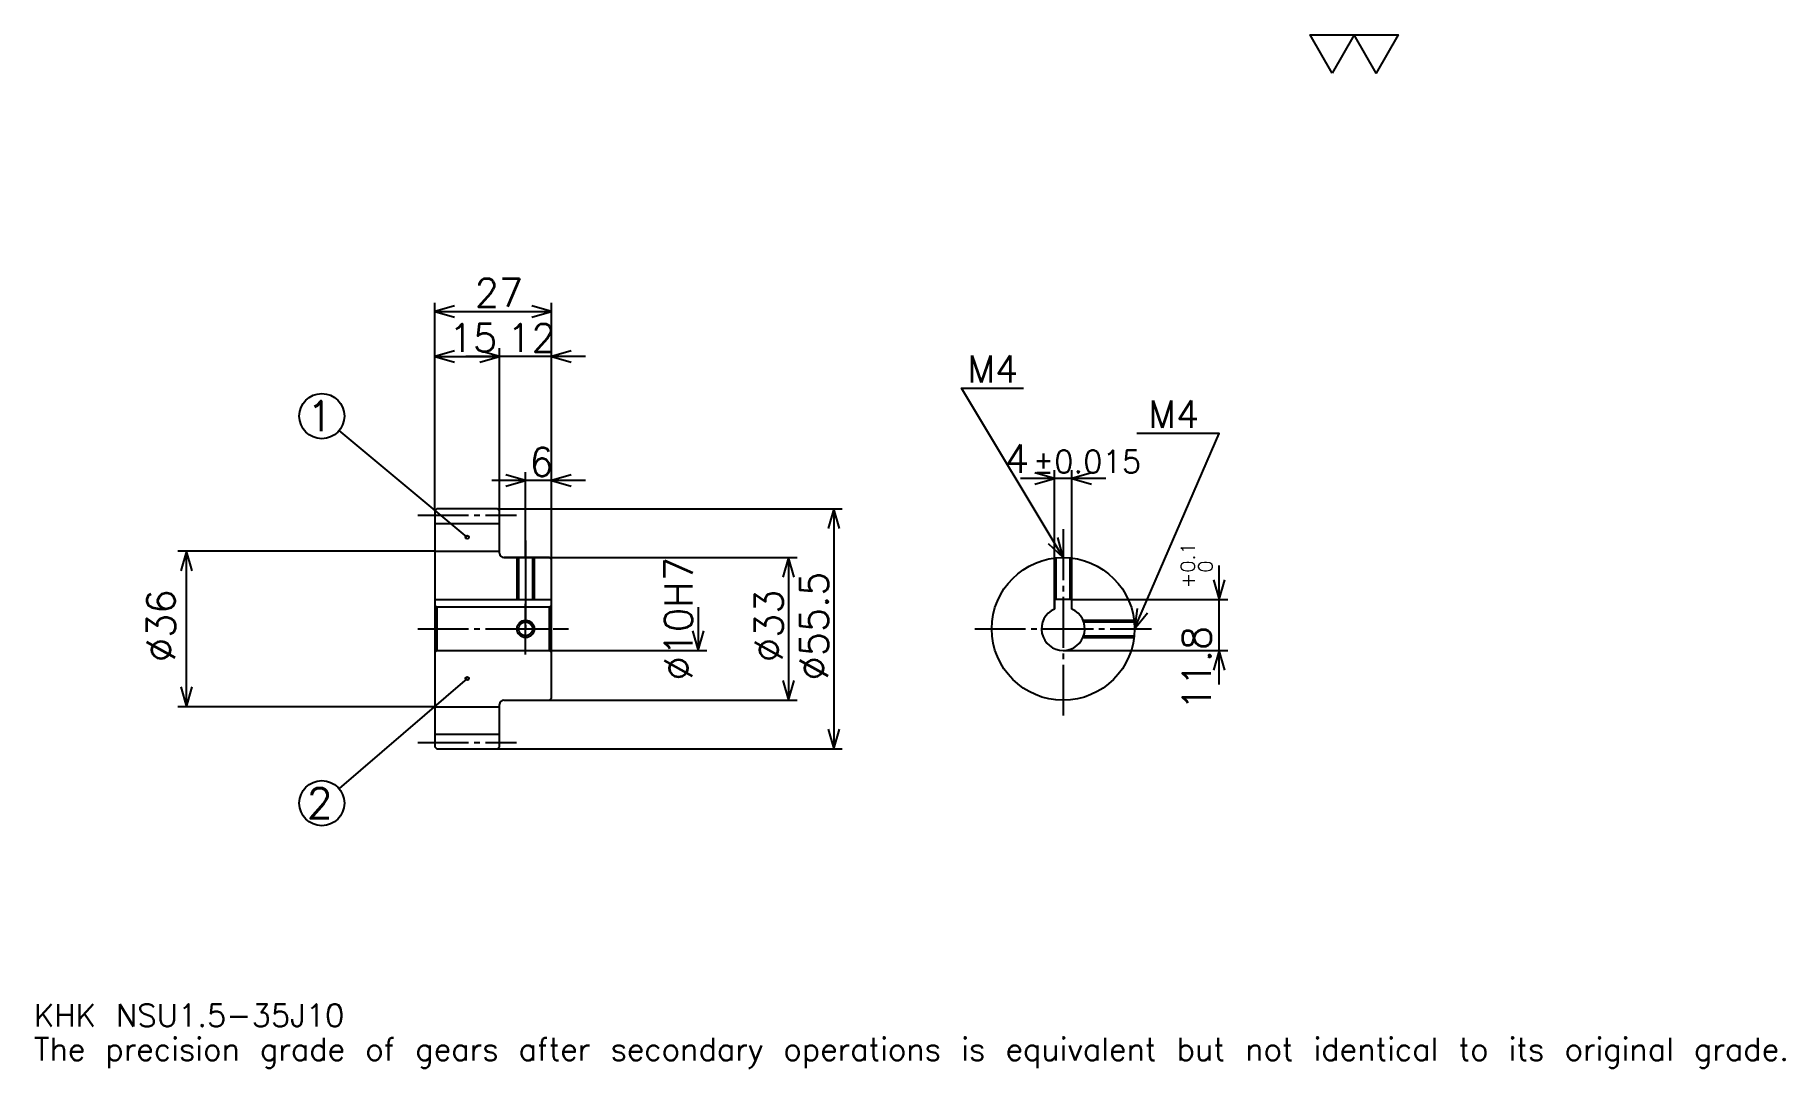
# Model space of a CAD drawing. Extents: x 13 to 418, y 5 to 244.
import ezdxf

# ---------------------------------------------------------------- set-up
doc = ezdxf.new("R2010")
doc.units = 0
doc.linetypes.add('DASHDOT', pattern=[15.652174, 11.73913, -1.304348, 1.304348, -1.304348])
doc.layers.get('0').update_dxf_attribs({"linetype": 'CONTINUOUS'})
doc.layers.add('DASHDOT', color=6, linetype='DASHDOT')
doc.styles.add('KANJI', font='TXT', dxfattribs={"bigfont": 'BIGFONT'})

msp = doc.modelspace()

# ---------------------------------------------------------------- linework, layer by layer
at = {"color": 5}
for p, q in [((105.652168, 134.054352), (105.652168, 181.66304)), ((105.652168, 179.706512), (132.652161, 179.706512)), ((132.652161, 134.054352), (132.652161, 181.66304)), ((120.652168, 134.054352), (120.652168, 171.228256)), ((105.652168, 169.271729), (120.652168, 169.271729)), ((140.478256, 169.271729), (112.82608, 169.271729)), ((113.152168, 127.491844), (83.572716, 152.150482)), ((126.652168, 134.054352), (126.652168, 142.532608)), ((248.891296, 113.104347), (248.891296, 143.021729)), ((252.891296, 113.104347), (252.891296, 143.021729)), ((140.478256, 140.57608), (118.82608, 140.57608)), ((260.717377, 141.065216), (241.065216, 141.065216)), ((105.652168, 133.554352), (105.652168, 134.054352)), ((120.152168, 134.054352), (132.652161, 134.054352)), ((120.652168, 133.554352), (120.652168, 134.054352)), ((126.652168, 122.804344), (126.652168, 134.054352)), ((126.652168, 122.804344), (126.652168, 134.054352)), ((132.652161, 134.054352), (199.82608, 134.054352)), ((132.652161, 122.304344), (132.652161, 134.054352)), ((197.869568, 134.054352), (197.869568, 78.554344)), ((105.652168, 124.304344), (46.304344, 124.304344)), ((48.260864, 88.304344), (48.260864, 124.304344)), ((121.652168, 122.804344), (132.652161, 122.804344)), ((132.652161, 122.804344), (189.391296, 122.804344)), ((187.434784, 122.804344), (187.434784, 89.804344)), ((286.956512, 93.478256), (286.956512, 120.930435)), ((166.565216, 111.304344), (166.565216, 101.304344)), ((252.891296, 113.104347), (288.913055, 113.104347)), ((132.652161, 101.304344), (168.521729, 101.304344)), ((250.891296, 101.304344), (288.913055, 101.304344)), ((113.152168, 94.804344), (83.526657, 69.412689)), ((121.652168, 89.804344), (132.652161, 89.804344)), ((132.652161, 89.804344), (189.391296, 89.804344)), ((105.652168, 88.304344), (46.304344, 88.304344)), ((120.152168, 78.554344), (132.652161, 78.554344)), ((132.652161, 78.554344), (199.82608, 78.554344))]:
    msp.add_line(p, q, dxfattribs=at)
at = {"color": 4}
for p, q in [((105.652168, 130.679352), (120.652168, 130.679352)), ((105.652168, 124.304344), (120.652168, 124.304344)), ((105.652168, 113.104347), (132.652161, 113.104347)), ((106.152168, 111.304344), (106.152168, 101.304344)), ((132.152161, 111.304344), (132.652161, 111.804344)), ((132.152161, 101.304344), (132.652161, 100.804344)), ((105.652168, 88.304344), (120.652168, 88.304344)), ((105.652168, 81.929344), (120.652168, 81.929344))]:
    msp.add_line(p, q, dxfattribs=at)
at = {"color": 7}
msp.add_lwpolyline([(313.043488, 234.782608), (307.956543, 243.600006), (328.304352, 243.600006), (323.217407, 234.782608), (318.130432, 243.600006), (313.043488, 234.782608)], dxfattribs=at)
at = {"color": 5}
for points in [[(110.217384, 181.010864), (105.652168, 179.706512), (110.217384, 178.402176)], [(128.086945, 178.402176), (132.652161, 179.706512), (128.086945, 181.010864)], [(110.217384, 170.57608), (105.652168, 169.271729), (110.217384, 167.967392)], [(116.086952, 167.967392), (120.652168, 169.271729), (116.086952, 170.57608)], [(116.086952, 167.967392), (120.652168, 169.271729), (116.086952, 170.57608)], [(137.217392, 170.57608), (132.652161, 169.271729), (137.217392, 167.967392)], [(250.891296, 122.804344), (227.41304, 161.934784), (241.760864, 161.934784)], [(267.391296, 106.304344), (286.956512, 151.5), (267.913055, 151.5)], [(122.086952, 139.271729), (126.652168, 140.57608), (122.086952, 141.880432)], [(137.217392, 141.880432), (132.652161, 140.57608), (137.217392, 139.271729)], [(244.32608, 139.760864), (248.891296, 141.065216), (244.32608, 142.369568)], [(257.456512, 142.369568), (252.891296, 141.065216), (257.456512, 139.760864)], [(199.173904, 129.48912), (197.869568, 134.054352), (196.565216, 129.48912)], [(247.424042, 126.047905), (250.891296, 122.804344), (249.66098, 127.390068)], [(49.565212, 119.739128), (48.260864, 124.304344), (46.956516, 119.739128)], [(188.73912, 118.239128), (187.434784, 122.804344), (186.130432, 118.239128)], [(285.652161, 117.669563), (286.956512, 113.104347), (288.260864, 117.669563)], [(268.007935, 111.012032), (267.391296, 106.304344), (270.401947, 109.975662)], [(165.260864, 105.86956), (166.565216, 101.304344), (167.869568, 105.86956)], [(288.260864, 96.739128), (286.956512, 101.304344), (285.652161, 96.739128)], [(186.130432, 94.36956), (187.434784, 89.804344), (188.73912, 94.36956)], [(46.956516, 92.86956), (48.260864, 88.304344), (49.565212, 92.86956)], [(196.565216, 83.11956), (197.869568, 78.554344), (199.173904, 83.11956)]]:
    msp.add_lwpolyline(points, dxfattribs=at)
at = {"color": 4}
for points in [[(120.652168, 123.804344), (120.652168, 133.554352), (120.152168, 134.054352), (106.152168, 134.054352), (105.652168, 133.554352), (105.652168, 100.804344)], [(121.652168, 89.804344), (132.152161, 89.804344), (132.652161, 90.304344), (132.652161, 122.304344), (132.152161, 122.804344), (121.652168, 122.804344)], [(124.652168, 122.804344), (124.652168, 113.104347)], [(125.032166, 122.804344), (125.032166, 113.104347)], [(128.272171, 122.804344), (128.272171, 113.104347)], [(128.652161, 122.804344), (128.652161, 113.104347)], [(248.891296, 110.886917), (248.891296, 122.682686)], [(249.271301, 113.104347), (249.271301, 122.724625)], [(252.511292, 113.104347), (252.511292, 122.724625)], [(252.891296, 110.886917), (252.891296, 122.682686)], [(105.652168, 100.804344), (106.152168, 101.304344), (132.152161, 101.304344), (132.152161, 111.304344), (106.152168, 111.304344), (105.652168, 111.804344)], [(252.891296, 110.886917), (252.891296, 113.104347), (248.891296, 113.104347), (248.891296, 110.886917)], [(255.473877, 108.304344), (267.269653, 108.304344)], [(255.621582, 107.924347), (267.311584, 107.924347)], [(255.473877, 104.304344), (267.269653, 104.304344)], [(255.621582, 104.684341), (267.311584, 104.684341)], [(105.652168, 100.804344), (105.652168, 79.054344), (106.152168, 78.554344), (120.152168, 78.554344), (120.652168, 79.054344), (120.652168, 88.804344)]]:
    msp.add_lwpolyline(points, dxfattribs=at)
at = {"color": 5}
for centre, radius in [((79.565216, 155.491302), 5.217391), ((113.152168, 127.491844), 0.391304), ((113.152168, 94.804344), 0.391304), ((79.565216, 66.017387), 5.217391)]:
    msp.add_circle(centre, radius, dxfattribs=at)
at = {"color": 4}
for centre, radius in [((250.891296, 106.304344), 16.5), ((126.652168, 106.304344), 1.62)]:
    msp.add_circle(centre, radius, dxfattribs=at)
at = {"color": 7}
msp.add_circle((126.652168, 106.304344), 2, dxfattribs=at)
at = {"color": 4}
for centre, radius, start, end in [((121.652168, 123.804344), 1, 180, 270), ((250.891296, 106.304344), 5, 113.57817801, 66.42182199), ((121.652168, 88.804344), 1, 90, 180)]:
    msp.add_arc(centre, radius, start, end, dxfattribs=at)
at = {"layer": 'DASHDOT', "color": 7}
for p, q in [((101.739128, 132.554352), (124.565216, 132.554352)), ((250.891296, 129.32608), (250.891296, 85.891296)), ((126.652168, 122.804344), (126.652168, 106.304344)), ((101.739128, 106.304344), (136.565216, 106.304344)), ((230.478256, 106.304344), (271.304352, 106.304344)), ((101.739128, 80.054344), (124.565216, 80.054344))]:
    msp.add_line(p, q, dxfattribs=at)
for points in [[(126.652168, 126.717392), (126.652168, 109.191299)], [(126.652168, 100.391304), (126.652168, 112.217384)], [(120.73912, 106.304344), (132.565216, 106.304344)]]:
    msp.add_lwpolyline(points, dxfattribs=at)

# ---------------------------------------------------------------- texts
at = {"color": 7, "style": 'KANJI'}
for s, height, p in [('27', 6.521739, (114.91304, 180.75)), ('15', 6.521739, (108.91304, 170.315216)), ('12', 6.521739, (122.41304, 170.315216)), ('M4', 6.26087, (228.717377, 163.239136)), ('1', 6.956522, (76.086952, 152.013046)), ('M4', 6.26087, (270.521729, 152.804352)), ('6', 6.521739, (127.5326, 141.619568)), ('4', 6.521739, (237.429138, 142.369568)), ('%%p0.015', 5.217391, (243.884857, 142.369568)), ('2', 6.956522, (76.086952, 62.539127)), ('KHK NSU1.5-35J10', 5.217391, (13.043478, 14.347826)), ('The precision grade of gears after secondary operations is equivalent but not identical to its original grade.', 5.217391, (13.043478, 6.521739))]:
    msp.add_text(s, height=height, dxfattribs=at).set_placement(p)
for s, height, p in [('%%c10H7', 6.521739, (165.260864, 94.402168)), ('0.1', 3.26087, (281.347839, 119.309372)), ('0', 3.26087, (285.391296, 119.309372)), ('%%c55.5', 6.521739, (196.565216, 94.402176)), ('+', 3.26087, (281.347839, 115.657196)), ('%%c36', 6.521739, (45.652168, 98.641304)), ('%%c33', 6.521739, (186.130432, 98.641296)), ('11.8', 6.521739, (285, 87.428528))]:
    msp.add_text(s, height=height, rotation=90, dxfattribs=at).set_placement(p)

doc.saveas('drawing.dxf')
